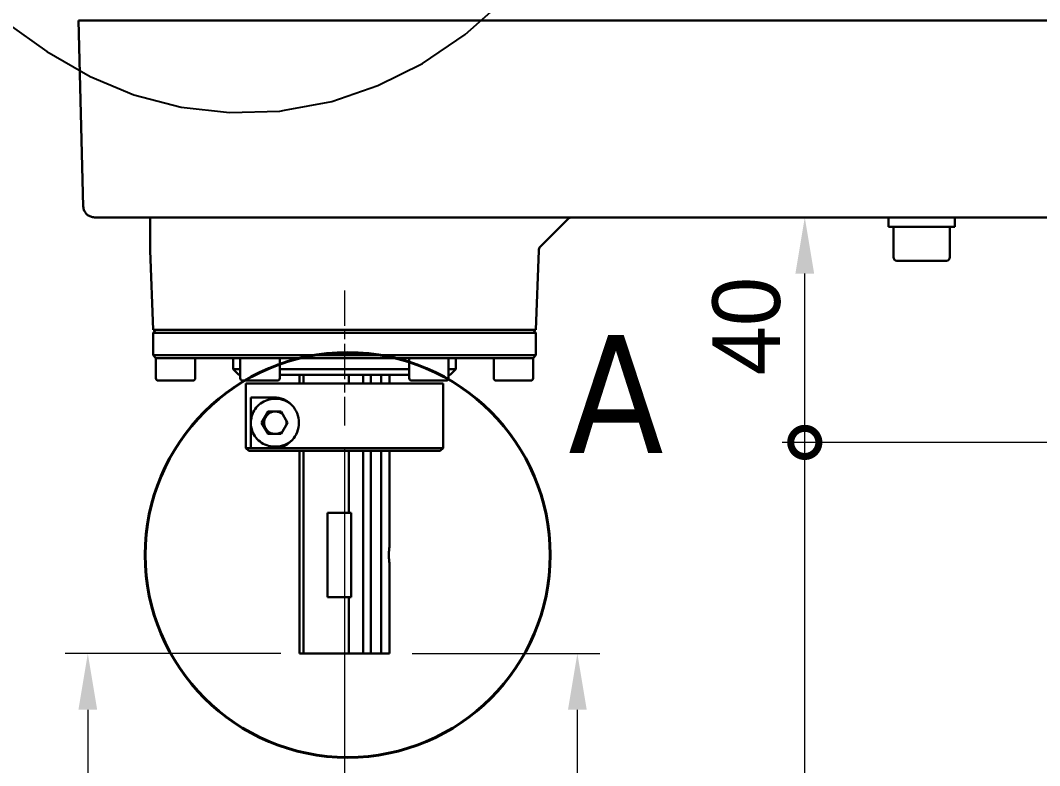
# Model space of a CAD drawing. Header units: millimetres. Extents: x 14 to 2348, y 26 to 1654.
# Drawn here: x 907.9 to 1088.9, y 598.6 to 731 of the extents above; entities that cross this region are included whole.
import ezdxf

# ---------------------------------------------------------------- set-up
doc = ezdxf.new("R2010")
doc.units = ezdxf.units.MM
doc.header["$LTSCALE"] = 4
doc.linetypes.add('CHAIN', pattern=[0.3543, 0.2362, -0.0295, 0.0591, -0.0295])
doc.linetypes.add('LONG_DASH_DOTTED', pattern=[0.3001, 0.2362, -0.0295, 0.0049, -0.0295])
doc.layers.get('0').update_dxf_attribs({"lineweight": 25})
for name, color, linetype, lineweight in [('中心線(ISO)', 7, 'LONG_DASH_DOTTED', 9), ('可見邊線(ISO)', 7, 'Continuous', 30), ('標註(ISO)', 7, 'Continuous', 9), ('詳圖圓直線(ISO)', 7, 'Continuous', 40)]:
    doc.layers.add(name, color=color, linetype=linetype, lineweight=lineweight)
doc.styles.add('temp', font='')
doc.styles.add('標示文字 (ISO)', font='tahoma.ttf')
doc.styles.get('temp').set_extended_font_data('PMingLiU')
doc.dimstyles.new('工研院N500', dxfattribs={"dimscale": 4, "dimtxt": 3, "dimasz": 2.5, "dimexe": 1, "dimexo": 1, "dimgap": 0.762, "dimtad": 1, "dimdec": 3, "dimrnd": 1e-08, "dimdsep": 46, "dimtxsty": 'temp', "dimcen": 0.09, "dimdle": 10, "dimclrd": 1, "dimclre": 1, "dimclrt": 7, "dimazin": 2, "dimtfac": 0.666667, "dimtdec": 3, "dimtmove": 0, "dimatfit": 3, "dimfxl": 1, "dimtolj": 1, "dimlwd": 15, "dimlwe": 15, "dimarcsym": 0})

# ---------------------------------------------------------------- blocks, each defined once
blk = doc.blocks.new('圖框 A2')
at = {"color": 9, "true_color": 0xc0c0c0}
for p, q in [((246.726, 182.132), (248.245, 183.474)), ((226.363, 182.654), (228.144, 181.371)), ((244.825, 180.841), (246.726, 182.132)), ((228.144, 181.371), (230.065, 180.265)), ((242.849, 179.87), (244.825, 180.841)), ((230.065, 180.265), (232.004, 179.448)), ((240.809, 179.162), (242.849, 179.87)), ((232.004, 179.448), (234.115, 178.901)), ((234.115, 178.901), (236.265, 178.661)), ((238.493, 178.722), (238.694, 178.774)), ((238.694, 178.774), (240.809, 179.162)), ((236.265, 178.661), (238.493, 178.722))]:
    blk.add_line(p, q, dxfattribs=at)
blk = doc.blocks.new('_DotSmall')
at = {"color": 0, "linetype": 'ByBlock', "const_width": 0.5}
blk.add_lwpolyline([(-0.0625, 0, 1), (0.0625, 0, 1)], format="xyb", close=True, dxfattribs=at)
blk = doc.blocks.new('*D41')
at = {"layer": 'Defpoints', "color": 0, "linetype": 'Continuous', "transparency": 16777216}
for p in [(1165.45, 675.84), (965.45, 659.04), (1165.45, 403.04)]:
    blk.add_point(p, dxfattribs=at)
at = {"layer": '標註(ISO)', "color": 1, "linetype": 'Continuous', "lineweight": 15, "transparency": 16777216}
for p, q in [((1165.45, 671.84), (1165.45, 399.04)), ((965.45, 655.04), (965.45, 399.04)), ((975.45, 403.04), (1165.45, 403.04))]:
    blk.add_line(p, q, dxfattribs=at)
at = {"layer": '標註(ISO)', "color": 1, "linetype": 'Continuous', "transparency": 16777216}
blk.add_solid([(975.45, 404.7), (975.45, 401.37), (965.45, 403.04)], dxfattribs=at)
at = {"layer": '標註(ISO)', "color": 1, "linetype": 'Continuous', "lineweight": 15, "transparency": 16777216, "xscale": 10, "yscale": 10, "zscale": 10}
blk.add_blockref('_DotSmall', (1165.45, 403.04), dxfattribs=at)
at = {"layer": '標註(ISO)', "color": 7, "linetype": 'Continuous', "lineweight": 18, "transparency": 16777216, "insert": (1053.29, 419.44), "char_height": 12, "attachment_point": 1, "style": 'temp'}
blk.add_mtext('\\A1;200', dxfattribs=at)
blk = doc.blocks.new('*D44')
at = {"layer": 'Defpoints', "color": 0, "linetype": 'Continuous', "transparency": 16777216}
for p in [(1047.21, 656.04), (1120.45, 656.04), (1301.45, 494.04)]:
    blk.add_point(p, dxfattribs=at)
at = {"layer": '標註(ISO)', "color": 1, "linetype": 'Continuous', "lineweight": 15, "transparency": 16777216}
for p, q in [((1116.45, 656.04), (1043.21, 656.04)), ((1047.21, 504.04), (1047.21, 656.04)), ((1297.45, 494.04), (1043.21, 494.04))]:
    blk.add_line(p, q, dxfattribs=at)
at = {"layer": '標註(ISO)', "color": 1, "linetype": 'Continuous', "transparency": 16777216}
blk.add_solid([(1045.54, 504.04), (1048.87, 504.04), (1047.21, 494.04)], dxfattribs=at)
at = {"layer": '標註(ISO)', "color": 1, "linetype": 'Continuous', "lineweight": 15, "transparency": 16777216, "xscale": 10, "yscale": 10, "zscale": 10, "rotation": 90}
blk.add_blockref('_DotSmall', (1047.21, 656.04), dxfattribs=at)
at = {"layer": '標註(ISO)', "color": 7, "linetype": 'Continuous', "lineweight": 18, "transparency": 16777216, "insert": (1030.64, 563.54), "char_height": 12, "attachment_point": 1, "rotation": 90, "style": 'temp'}
blk.add_mtext('\\A1;162', dxfattribs=at)
blk = doc.blocks.new('*D45')
at = {"layer": 'Defpoints', "color": 0, "linetype": 'Continuous', "transparency": 16777216}
for p in [(1047.21, 696.04), (1078.28, 696.04), (1120.45, 656.04)]:
    blk.add_point(p, dxfattribs=at)
at = {"layer": '標註(ISO)', "color": 1, "linetype": 'Continuous', "lineweight": 15, "transparency": 16777216}
for p, q in [((1074.28, 696.04), (1043.21, 696.04)), ((1047.21, 656.04), (1047.21, 686.04)), ((1116.45, 656.04), (1043.21, 656.04))]:
    blk.add_line(p, q, dxfattribs=at)
at = {"layer": '標註(ISO)', "color": 1, "linetype": 'Continuous', "transparency": 16777216}
blk.add_solid([(1045.54, 686.04), (1048.87, 686.04), (1047.21, 696.04)], dxfattribs=at)
at = {"layer": '標註(ISO)', "color": 1, "linetype": 'Continuous', "lineweight": 15, "transparency": 16777216, "xscale": 10, "yscale": 10, "zscale": 10, "rotation": 270}
blk.add_blockref('_DotSmall', (1047.21, 656.04), dxfattribs=at)
at = {"layer": '標註(ISO)', "color": 7, "linetype": 'Continuous', "lineweight": 18, "transparency": 16777216, "insert": (1030.8, 667.98), "char_height": 12, "attachment_point": 1, "rotation": 90, "style": 'temp'}
blk.add_mtext('\\A1;40', dxfattribs=at)
blk = doc.blocks.new('*D47')
at = {"layer": 'Defpoints', "color": 0, "linetype": 'Continuous', "transparency": 16777216}
for p in [(973.45, 618.54), (1006.82, 618.54), (1301.45, 494.04)]:
    blk.add_point(p, dxfattribs=at)
at = {"layer": '標註(ISO)', "color": 1, "linetype": 'Continuous', "lineweight": 15, "transparency": 16777216}
for p, q in [((977.45, 618.54), (1010.82, 618.54)), ((1006.82, 494.04), (1006.82, 608.54)), ((1297.45, 494.04), (1002.82, 494.04))]:
    blk.add_line(p, q, dxfattribs=at)
at = {"layer": '標註(ISO)', "color": 1, "linetype": 'Continuous', "transparency": 16777216}
blk.add_solid([(1005.15, 608.54), (1008.48, 608.54), (1006.82, 618.54)], dxfattribs=at)
at = {"layer": '標註(ISO)', "color": 1, "linetype": 'Continuous', "lineweight": 15, "transparency": 16777216, "xscale": 10, "yscale": 10, "zscale": 10, "rotation": 270}
blk.add_blockref('_DotSmall', (1006.82, 494.04), dxfattribs=at)
at = {"layer": '標註(ISO)', "color": 7, "linetype": 'Continuous', "lineweight": 18, "transparency": 16777216, "insert": (990.18, 538.88), "char_height": 12, "attachment_point": 1, "rotation": 90, "style": 'temp'}
blk.add_mtext('\\A1;124.5', dxfattribs=at)
blk = doc.blocks.new('*D48')
at = {"layer": 'Defpoints', "color": 0, "linetype": 'Continuous', "transparency": 16777216}
for p in [(958.17, 618.54), (919.87, 468.54), (957.45, 468.54)]:
    blk.add_point(p, dxfattribs=at)
at = {"layer": '標註(ISO)', "color": 1, "linetype": 'Continuous', "lineweight": 15, "transparency": 16777216}
for p, q in [((954.17, 618.54), (915.87, 618.54)), ((919.87, 608.54), (919.87, 478.54)), ((953.45, 468.54), (915.87, 468.54))]:
    blk.add_line(p, q, dxfattribs=at)
at = {"layer": '標註(ISO)', "color": 1, "linetype": 'Continuous', "transparency": 16777216}
for points in [[(918.2, 608.54), (921.53, 608.54), (919.87, 618.54)], [(918.2, 478.54), (921.53, 478.54), (919.87, 468.54)]]:
    blk.add_solid(points, dxfattribs=at)
at = {"layer": '標註(ISO)', "color": 7, "linetype": 'Continuous', "lineweight": 18, "transparency": 16777216, "insert": (903.23, 496.31), "char_height": 12, "attachment_point": 1, "rotation": 90, "style": 'temp'}
blk.add_mtext('\\A1;\\f新細明體|b0|i0;\\H12.0000;J3 stroke=150', dxfattribs=at)
blk = doc.blocks.new('2dDetail0')
at = {"layer": '詳圖圓直線(ISO)'}
blk.add_circle((113.139, 158.607), 8.993, dxfattribs=at)
at = {"layer": '詳圖圓直線(ISO)', "insert": (122.933, 163.133), "char_height": 5.25, "attachment_point": 7, "style": '標示文字 (ISO)'}
blk.add_mtext('A', dxfattribs=at)

msp = doc.modelspace()

# ---------------------------------------------------------------- linework, layer by layer
at = {"layer": '中心線(ISO)', "linetype": 'CHAIN', "ltscale": 6.667144}
msp.add_line((965.45406, 683.03585), (965.45406, 659.03585), dxfattribs=at)
at = {"layer": '可見邊線(ISO)'}
for p, q in [((919.06958, 697.9835), (918.20407, 731.03585)), ((965.02543, 731.03585), (1077.96063, 731.03585)), ((1114.98229, 731.03585), (1077.96063, 731.03585)), ((1078.2758, 696.03585), (965.3406, 696.03585)), ((1000.23918, 690.82097), (1005.16117, 695.74296)), ((1062.05406, 695.27), (1062.05406, 696.03585)), ((1073.85406, 694.33585), (1073.85406, 696.03585)), ((1078.2758, 696.03585), (1114.6083, 696.03585)), ((1062.06387, 694.33585), (1073.85406, 694.33585)), ((1062.95406, 688.93585), (1062.95406, 694.33585)), ((1072.95406, 688.93585), (1072.95406, 694.33585)), ((931.45406, 676.03585), (930.96123, 690.14876)), ((999.45406, 676.03585), (999.9469, 690.14876)), ((1072.35406, 688.33585), (1063.55406, 688.33585)), ((931.95406, 676.03585), (931.45406, 675.53585)), ((999.45406, 676.03585), (931.45406, 676.03585)), ((931.45406, 675.53585), (999.45406, 675.53585)), ((931.45406, 675.53585), (931.45406, 671.53585)), ((998.95406, 676.03585), (999.45406, 675.53585)), ((999.45406, 675.53585), (999.45406, 671.53585)), ((931.45406, 671.53585), (999.45406, 671.53585)), ((931.95406, 671.03585), (931.45406, 671.53585)), ((948.70406, 671.03585), (931.95406, 671.03585)), ((931.95406, 667.43585), (931.95406, 671.03585)), ((938.95406, 667.43585), (938.95406, 671.03585)), ((945.70406, 671.03585), (945.70406, 669.03585)), ((946.95406, 667.43585), (946.95406, 671.03585)), ((982.20406, 671.03585), (948.70406, 671.03585)), ((953.95406, 667.43585), (953.95406, 671.03585)), ((976.95406, 667.43585), (976.95406, 671.03585)), ((998.95406, 671.03585), (982.20406, 671.03585)), ((983.95406, 667.43585), (983.95406, 671.03585)), ((985.20406, 671.03585), (985.20406, 669.03585)), ((991.95406, 667.43585), (991.95406, 671.03585)), ((998.95406, 671.03585), (999.45406, 671.53585)), ((998.95406, 667.43585), (998.95406, 671.03585)), ((945.70406, 669.03585), (946.95406, 669.03585)), ((946.70406, 668.03585), (945.70406, 669.03585)), ((946.70406, 668.03585), (946.95406, 668.03585)), ((953.95406, 669.03585), (976.95406, 669.03585)), ((953.95406, 668.03585), (976.95406, 668.03585)), ((957.45406, 666.53585), (957.45406, 668.03585)), ((957.49223, 666.53585), (957.49223, 668.03585)), ((958.16865, 666.53585), (958.16865, 668.03585)), ((966.2346, 666.53585), (966.2346, 668.03585)), ((968.75902, 666.53585), (968.75902, 668.03585)), ((970.11094, 666.53585), (970.11094, 668.03585)), ((971.95894, 666.53585), (971.95894, 668.03585)), ((973.45406, 666.53585), (973.45406, 668.03585)), ((983.95406, 669.03585), (985.20406, 669.03585)), ((983.95406, 668.03585), (984.20406, 668.03585)), ((984.20406, 668.03585), (985.20406, 669.03585)), ((938.55406, 667.03585), (932.35406, 667.03585)), ((953.55406, 667.03585), (947.35406, 667.03585)), ((982.95406, 666.53585), (947.95431, 666.53585)), ((947.95431, 666.53585), (947.95431, 664.53585)), ((983.55406, 667.03585), (977.35406, 667.03585)), ((982.95406, 666.53585), (982.95406, 664.53585)), ((998.55406, 667.03585), (992.35406, 667.03585)), ((947.95431, 664.53585), (947.95431, 655.03585)), ((982.95406, 664.53585), (982.95406, 655.03585)), ((948.80101, 655.03585), (948.80101, 664.03585)), ((952.98407, 664.03585), (948.80101, 664.03585)), ((953.06812, 663.78585), (953.23716, 663.78585)), ((950.74157, 659.53585), (951.89546, 661.53585)), ((951.43496, 660.53585), (952.0119, 661.53585)), ((951.89546, 661.53585), (954.20323, 661.53585)), ((954.20323, 661.53585), (955.35711, 659.53585)), ((951.89546, 657.53585), (950.74157, 659.53585)), ((950.85801, 659.53585), (950.74157, 659.53585)), ((950.85801, 659.53585), (951.43496, 660.53585)), ((951.43496, 658.53585), (950.85801, 659.53585)), ((955.35711, 659.53585), (954.20323, 657.53585)), ((952.0119, 657.53585), (951.43496, 658.53585)), ((954.20323, 657.53585), (951.89546, 657.53585)), ((947.95431, 655.03585), (948.45443, 654.53585)), ((948.80101, 655.03585), (947.95431, 655.03585)), ((982.45406, 654.53585), (948.45443, 654.53585)), ((952.98407, 655.03585), (948.80101, 655.03585)), ((982.95406, 655.03585), (952.98407, 655.03585)), ((953.06812, 655.28585), (953.23716, 655.28585)), ((957.45406, 618.53585), (957.45406, 654.53585)), ((957.49223, 618.53585), (957.49223, 654.53585)), ((958.16865, 618.53585), (958.16865, 654.53585)), ((966.2346, 643.53585), (966.2346, 654.53585)), ((968.75902, 618.53585), (968.75902, 654.53585)), ((970.11094, 618.53585), (970.11094, 654.53585)), ((971.95894, 618.53585), (971.95894, 654.53585)), ((973.45406, 637.53585), (973.45406, 654.53585)), ((982.45406, 654.53585), (982.95406, 655.03585)), ((966.2346, 643.53585), (962.41433, 643.53585)), ((962.41433, 628.53585), (962.41433, 643.53585)), ((966.2346, 643.53585), (966.62163, 643.53585)), ((966.62163, 643.53585), (966.62163, 628.53585)), ((973.45406, 618.53585), (973.45406, 634.53585)), ((962.41433, 628.53585), (966.2346, 628.53585)), ((966.2346, 618.53585), (966.2346, 628.53585)), ((966.62163, 628.53585), (966.2346, 628.53585)), ((957.49223, 618.53585), (957.45406, 618.53585)), ((957.49223, 618.53585), (958.16865, 618.53585)), ((966.2346, 618.53585), (958.16865, 618.53585)), ((966.2346, 618.53585), (968.75902, 618.53585)), ((970.11094, 618.53585), (968.75902, 618.53585)), ((970.11094, 618.53585), (971.95894, 618.53585)), ((973.45406, 618.53585), (971.95894, 618.53585))]:
    msp.add_line(p, q, dxfattribs=at)
for centre, radius, start, end in [((1005.86828, 695.03585), 1, 90, 135), ((929.96184, 690.11386), 1, 2, 7.1496214), ((1000.94629, 690.11386), 1, 135, 178), ((1063.55406, 688.93585), 0.6, 180, 270), ((1072.35406, 688.93585), 0.6, 270, 0), ((932.35406, 667.43585), 0.4, 180, 270), ((938.55406, 667.43585), 0.4, 270, 0), ((947.35406, 667.43585), 0.4, 180, 270), ((953.55406, 667.43585), 0.4, 270, 0), ((977.35406, 667.43585), 0.4, 180, 270), ((983.55406, 667.43585), 0.4, 270, 0), ((992.35406, 667.43585), 0.4, 180, 270), ((998.55406, 667.43585), 0.4, 270, 0)]:
    msp.add_arc(centre, radius, start, end, dxfattribs=at)
for centre, major_axis, ratio, start_param, end_param in [((1067.95406, 695.27), (0, -16.21012), 0.363970234, 4.71238898, 4.770048042), ((953.23716, 659.53585), (0, 4.25), 0.999294277, 5.503343357, 6.283185307), ((953.16579, 659.53585), (0, 2), 0.999294277, 0, 1.047197551), ((953.16579, 659.53585), (0, 2), 0.999294277, 5.555009602, 6.283185307), ((953.16579, 659.53585), (0, -2), 0.999294277, 4.188790205, 5.235987756), ((953.16579, 659.53585), (0, 2), 0.999294277, 4.507812051, 4.91696591), ((953.16579, 659.53585), (0, -2), 0.999294277, 5.235987756, 6.283185307), ((953.16579, 659.53585), (0, -2), 0.999294277, 0, 0.728175705), ((953.23716, 659.53585), (0, -4.25), 0.999294277, 0, 0.779841951)]:
    msp.add_ellipse(centre, major_axis=major_axis, ratio=ratio, start_param=start_param, end_param=end_param, dxfattribs=at)
for points, knots in [([(918.20407, 731.03585), (918.20408, 731.03585), (918.40256, 731.03585), (918.79941, 731.03585), (918.80578, 731.03585), (918.81195, 731.03585), (918.81868, 731.03585), (919.03073, 731.03585), (919.29463, 731.03585), (919.61031, 731.03585), (919.61532, 731.03585), (919.62011, 731.03585), (919.62538, 731.03585), (919.78357, 731.03585), (919.95393, 731.03585), (920.13638, 731.03585), (920.14854, 731.03585), (920.16035, 731.03585), (920.17303, 731.03585), (920.3632, 731.03585), (920.56574, 731.03585), (920.78061, 731.03585), (920.79494, 731.03585), (920.80868, 731.03585), (920.82375, 731.03585), (921.291, 731.03585), (921.8204, 731.03585), (922.41188, 731.03585), (922.43096, 731.03585), (922.44933, 731.03585), (922.46932, 731.03585), (923.02883, 731.03585), (923.65126, 731.03585), (924.33656, 731.03585), (924.43446, 731.03585), (924.53269, 731.03585), (924.63411, 731.03585), (924.98909, 731.03585), (925.36184, 731.03585), (925.75222, 731.03585), (925.80799, 731.03585), (925.86538, 731.03585), (925.92061, 731.03585), (926.30725, 731.03585), (926.71217, 731.03585), (927.13534, 731.03585), (927.19579, 731.03585), (927.25734, 731.03585), (927.31781, 731.03585), (927.77133, 731.03585), (928.23807, 731.03585), (928.71799, 731.03585), (928.74998, 731.03585), (928.78106, 731.03585), (928.81415, 731.03585), (929.31043, 731.03585), (929.81004, 731.03585), (930.31294, 731.03585), (930.34646, 731.03585), (930.37883, 731.03585), (930.41356, 731.03585), (931.38594, 731.03585), (932.41755, 731.03585), (933.50832, 731.03585), (933.66414, 731.03585), (933.82287, 731.03585), (933.97941, 731.03585), (934.58601, 731.03585), (935.21731, 731.03585), (935.87325, 731.03585), (935.89441, 731.03585), (935.91654, 731.03585), (935.9368, 731.03585), (936.56478, 731.03585), (937.21808, 731.03585), (937.89668, 731.03585), (937.91857, 731.03585), (937.94151, 731.03585), (937.96243, 731.03585), (938.61074, 731.03585), (939.28261, 731.03585), (939.97804, 731.03585), (940.00047, 731.03585), (940.02404, 731.03585), (940.04541, 731.03585), (940.70775, 731.03585), (941.39549, 731.03585), (942.1086, 731.03585), (942.13161, 731.03585), (942.15574, 731.03585), (942.17769, 731.03585), (942.85809, 731.03585), (943.55956, 731.03585), (944.28209, 731.03585), (944.3054, 731.03585), (944.32982, 731.03585), (944.35208, 731.03585), (944.97556, 731.03585), (945.61772, 731.03585), (946.27858, 731.03585), (946.37299, 731.03585), (946.46986, 731.03585), (946.56295, 731.03585), (948.05233, 731.03585), (949.55555, 731.03585), (951.07529, 731.03585), (952.40507, 731.03585), (953.7416, 731.03585), (955.08489, 731.03585), (955.27679, 731.03585), (955.46684, 731.03585), (955.661, 731.03585), (958.76754, 731.03585), (961.88902, 731.03585), (965.02543, 731.03585)], [0.5007167398, 0.5007167398, 0.5007167398, 0.5007167398, 0.5615234375, 0.5615234375, 0.5615234375, 0.5625, 0.5625, 0.5625, 0.5932617188, 0.5932617188, 0.5932617188, 0.59375, 0.59375, 0.59375, 0.6083984375, 0.6083984375, 0.6083984375, 0.609375, 0.609375, 0.609375, 0.6240234375, 0.6240234375, 0.6240234375, 0.625, 0.625, 0.625, 0.6552734375, 0.6552734375, 0.6552734375, 0.65625, 0.65625, 0.65625, 0.68359375, 0.68359375, 0.68359375, 0.6875, 0.6875, 0.6875, 0.701171875, 0.701171875, 0.701171875, 0.703125, 0.703125, 0.703125, 0.716796875, 0.716796875, 0.716796875, 0.71875, 0.71875, 0.71875, 0.7333984375, 0.7333984375, 0.7333984375, 0.734375, 0.734375, 0.734375, 0.7490234375, 0.7490234375, 0.7490234375, 0.75, 0.75, 0.75, 0.77734375, 0.77734375, 0.77734375, 0.78125, 0.78125, 0.78125, 0.7963867188, 0.7963867188, 0.7963867188, 0.796875, 0.796875, 0.796875, 0.8120117188, 0.8120117188, 0.8120117188, 0.8125, 0.8125, 0.8125, 0.8276367188, 0.8276367188, 0.8276367188, 0.828125, 0.828125, 0.828125, 0.8432617188, 0.8432617188, 0.8432617188, 0.84375, 0.84375, 0.84375, 0.8588867188, 0.8588867188, 0.8588867188, 0.859375, 0.859375, 0.859375, 0.873046875, 0.873046875, 0.873046875, 0.875, 0.875, 0.875, 0.90625, 0.90625, 0.90625, 0.93359375, 0.93359375, 0.93359375, 0.9375, 0.9375, 0.9375, 1, 1, 1, 1]), ([(921.06889, 696.03585), (920.94256, 696.03585), (920.8145, 696.04804), (920.48282, 696.11206), (920.2797, 696.18609), (919.91125, 696.39136), (919.74141, 696.52513), (919.45552, 696.83522), (919.33596, 697.01535), (919.13859, 697.44896), (919.07653, 697.71806), (919.06958, 697.9835)], [0, 0, 0, 0, 0.0380737559, 0.0380737559, 0.101339122, 0.101339122, 0.1646044802, 0.1646044802, 0.2278698305, 0.2278698305, 0.307529029, 0.307529029, 0.307529029, 0.307529029]), ([(965.3406, 696.03585), (962.34924, 696.03585), (959.40005, 696.03585), (956.49069, 696.03585), (955.03601, 696.03585), (953.5913, 696.03585), (952.15652, 696.03585), (950.72173, 696.03585), (949.2936, 696.03585), (947.88646, 696.03585), (946.47932, 696.03585), (945.09136, 696.03585), (943.729, 696.03585), (942.36664, 696.03585), (941.02975, 696.03585), (939.72843, 696.03585), (938.42711, 696.03585), (937.15964, 696.03585), (935.94457, 696.03585), (934.7295, 696.03585), (933.5984, 696.03585), (932.54903, 696.03585), (932.02434, 696.03585), (931.51986, 696.03585), (931.03212, 696.03585), (930.78825, 696.03585), (930.54835, 696.03585), (930.31226, 696.03585), (930.07618, 696.03585), (929.84394, 696.03585), (929.61555, 696.03585), (929.15877, 696.03585), (928.71778, 696.03585), (928.29421, 696.03585), (927.87064, 696.03585), (927.46315, 696.03585), (927.07912, 696.03585), (926.31107, 696.03585), (925.63442, 696.03585), (925.04219, 696.03585), (924.44997, 696.03585), (923.94174, 696.03585), (923.50377, 696.03585), (923.28479, 696.03585), (923.08325, 696.03585), (922.89747, 696.03585), (922.71168, 696.03585), (922.54211, 696.03585), (922.38824, 696.03585), (922.08051, 696.03585), (921.83382, 696.03585), (921.63887, 696.03585), (921.25404, 696.03585), (921.06889, 696.03585), (921.06889, 696.03585)], [0, 0, 0, 0, 0.00897255935, 0.00897255935, 0.00897255935, 0.01345883902, 0.01345883902, 0.01345883902, 0.0179451187, 0.0179451187, 0.0179451187, 0.02243139837, 0.02243139837, 0.02243139837, 0.02691767805, 0.02691767805, 0.02691767805, 0.03140395772, 0.03140395772, 0.03140395772, 0.03589023739, 0.03589023739, 0.03589023739, 0.03813337723, 0.03813337723, 0.03813337723, 0.03925494715, 0.03925494715, 0.03925494715, 0.04037651707, 0.04037651707, 0.04037651707, 0.04261965691, 0.04261965691, 0.04261965691, 0.04486279674, 0.04486279674, 0.04486279674, 0.04934907642, 0.04934907642, 0.04934907642, 0.05383535609, 0.05383535609, 0.05383535609, 0.05607849593, 0.05607849593, 0.05607849593, 0.05832163577, 0.05832163577, 0.05832163577, 0.06280791544, 0.06280791544, 0.06280791544, 0.0716634938, 0.0716634938, 0.0716634938, 0.0716634938]), ([(930.95406, 696.03585), (930.95406, 696.03585), (930.95406, 695.99385), (930.95406, 695.8777), (930.95406, 695.8183), (930.95406, 695.74296)], [0.2170081855, 0.2170081855, 0.2170081855, 0.2170081855, 0.3041262142, 0.3041262142, 0.3514962939, 0.3514962939, 0.3514962939, 0.3514962939]), ([(930.95406, 690.82097), (930.95406, 690.74915), (930.95406, 690.66044), (930.95406, 690.51734), (930.95406, 690.44412), (930.95406, 690.30738), (930.95406, 690.23833), (930.95406, 690.23833)], [1.8936159666, 1.8936159666, 1.8936159666, 1.8936159666, 2.0544357764, 2.0544357764, 2.1840885679, 2.1840885679, 2.3137413593, 2.3137413593, 2.3137413593, 2.3137413593]), ([(953.06812, 663.78585), (952.61511, 663.78585), (952.16217, 663.71272), (951.30212, 663.42755), (950.89516, 663.21557), (950.1684, 662.67418), (949.84873, 662.34486), (949.32902, 661.60218), (949.12909, 661.18894), (948.86924, 660.32034), (948.80937, 659.86512), (948.83578, 658.95879), (948.92207, 658.50782), (949.23209, 657.65581), (949.45578, 657.2549), (950.01792, 656.54375), (950.35628, 656.23362), (951.11343, 655.73554), (951.53209, 655.54766), (952.32747, 655.3346), (952.69778, 655.28585), (953.06812, 655.28585)], [0, 0, 0, 0, 0.319949944, 0.319949944, 0.639909815, 0.639909815, 0.959895507, 0.959895507, 1.279912647, 1.279912647, 1.599954422, 1.599954422, 1.920004313, 1.920004313, 2.240042614, 2.240042614, 2.560054172, 2.560054172, 2.880034374, 2.880034374, 3.141592654, 3.141592654, 3.141592654, 3.141592654]), ([(952.98407, 664.03585), (953.48392, 664.03585), (954.05971, 663.94073), (955.18794, 663.46914), (955.73846, 663.09029), (956.52479, 662.22799), (956.83773, 661.74597), (957.25834, 660.67669), (957.36544, 660.0896), (957.36544, 659.53585)], [0.9549088563, 0.9549088563, 0.9549088563, 0.9549088563, 1.1686437991, 1.1686437991, 1.3823787419, 1.3823787419, 1.5485035662, 1.5485035662, 1.7146283905, 1.7146283905, 1.7146283905, 1.7146283905]), ([(957.36544, 659.53585), (957.36544, 658.9821), (957.25834, 658.39501), (956.83773, 657.32573), (956.52479, 656.84372), (955.73846, 655.98142), (955.18794, 655.60257), (954.05971, 655.13097), (953.48392, 655.03585), (952.98407, 655.03585)], [1.7146283905, 1.7146283905, 1.7146283905, 1.7146283905, 1.8807532148, 1.8807532148, 2.0468780391, 2.0468780391, 2.2606129819, 2.2606129819, 2.4743479247, 2.4743479247, 2.4743479247, 2.4743479247]), ([(973.45406, 634.53585), (973.45406, 634.53585), (973.44714, 634.5781), (973.42315, 634.74315), (973.40649, 634.86579), (973.37654, 635.13768), (973.36121, 635.30437), (973.33987, 635.66372), (973.33413, 635.85639), (973.33413, 636.03585), (973.33413, 636.21531), (973.33987, 636.40798), (973.36121, 636.76734), (973.37654, 636.93403), (973.40649, 637.20591), (973.42315, 637.32856), (973.44714, 637.49361), (973.45406, 637.53585), (973.45406, 637.53585)], [0.6524576097, 0.6524576097, 0.6524576097, 0.6524576097, 0.7073624006, 0.7073624006, 0.7622671915, 0.7622671915, 0.8161053355, 0.8161053355, 0.8699434796, 0.8699434796, 0.8699434796, 0.9237816237, 0.9237816237, 0.9776197678, 0.9776197678, 1.0325245586, 1.0325245586, 1.0874293495, 1.0874293495, 1.0874293495, 1.0874293495])]:
    msp.add_open_spline(points, degree=3, knots=knots, dxfattribs=at)
msp.add_rational_spline([(930.95406, 695.74296), (930.95406, 691.72863), (930.95406, 690.82097)], [1, 1.02152803748, 1], degree=2, dxfattribs=at)

# ---------------------------------------------------------------- block references
at = {"xscale": 4, "yscale": 4, "zscale": 4}
msp.add_blockref('圖框 A2', (0, 0), dxfattribs=at)
at = {"layer": '詳圖圓直線(ISO)', "xscale": 4, "yscale": 4, "zscale": 4}
msp.add_blockref('2dDetail0', (513.46308, 1.61178), dxfattribs=at)

# ---------------------------------------------------------------- dimensions: what is measured, and where the dimension line sits
at = {"layer": '標註(ISO)', "color": 1, "linetype": 'Continuous', "lineweight": 18, "true_color": 0xff0000}
for base, p1, p2, angle, override, picture, middle in [((1047.20716, 696.03585), (1120.45406, 656.03585), (1078.2758, 696.03585), 90, {"dimgap": 0.762, "dimdec": 3, "dimblk1": 'DotSmall', "dimsah": 1, "dimdle": 0, "dimtol": 0, "dimlim": 0, "dimtp": 0, "dimtm": 0, "dimtdec": 3, "dimtofl": 0, "dimatfit": 1}, '*D45', (1047.20716, 676.07585)), ((1165.45406, 403.03585), (965.45406, 659.03585), (1165.45406, 675.83585), 180, {"dimgap": 0.762, "dimdec": 3, "dimblk2": 'DotSmall', "dimsah": 1, "dimdle": 0, "dimtol": 0, "dimlim": 0, "dimtp": 0, "dimtm": 0, "dimtdec": 3, "dimtofl": 0, "dimatfit": 1}, '*D41', (1065.41406, 403.03585)), ((1047.20716, 656.03585), (1301.45406, 494.03585), (1120.45406, 656.03585), 90, {"dimgap": 0.762, "dimdec": 3, "dimblk2": 'DotSmall', "dimsah": 1, "dimdle": 0, "dimtol": 0, "dimlim": 0, "dimtp": 0, "dimtm": 0, "dimtdec": 3, "dimtofl": 0, "dimatfit": 1}, '*D44', (1047.20716, 574.99585)), ((1006.81501, 618.53585), (1301.45406, 494.03585), (973.45406, 618.53585), 90, {"dimgap": 0.762, "dimdec": 3, "dimblk1": 'DotSmall', "dimsah": 1, "dimdle": 0, "dimtol": 0, "dimlim": 0, "dimtp": 0, "dimtm": 0, "dimtdec": 3, "dimtofl": 0, "dimatfit": 1}, '*D47', (1006.81501, 556.32585))]:
    dim = msp.add_linear_dim(base=base, p1=p1, p2=p2, angle=angle, dimstyle='工研院N500', override=override, dxfattribs=at)
    dim.commit()
    dim.dimension.update_dxf_attribs({"geometry": picture, "text_midpoint": middle, "dimtype": 160})
dim = msp.add_linear_dim(base=(919.86813, 468.53585), p1=(958.16865, 618.53585), p2=(957.45406, 468.53585), angle=270, text='\\f新細明體|b0|i0;\\H12.0000;J3 stroke=<>', dimstyle='工研院N500', override={"dimgap": 0.762, "dimdec": 3, "dimtol": 0, "dimlim": 0, "dimtp": 0, "dimtm": 0, "dimtdec": 3, "dimtofl": 0, "dimatfit": 1}, dxfattribs=at)
dim.commit()
dim.dimension.update_dxf_attribs({"geometry": '*D48', "text_midpoint": (919.86813, 543.53585), "dimtype": 160})

doc.saveas('drawing.dxf')
